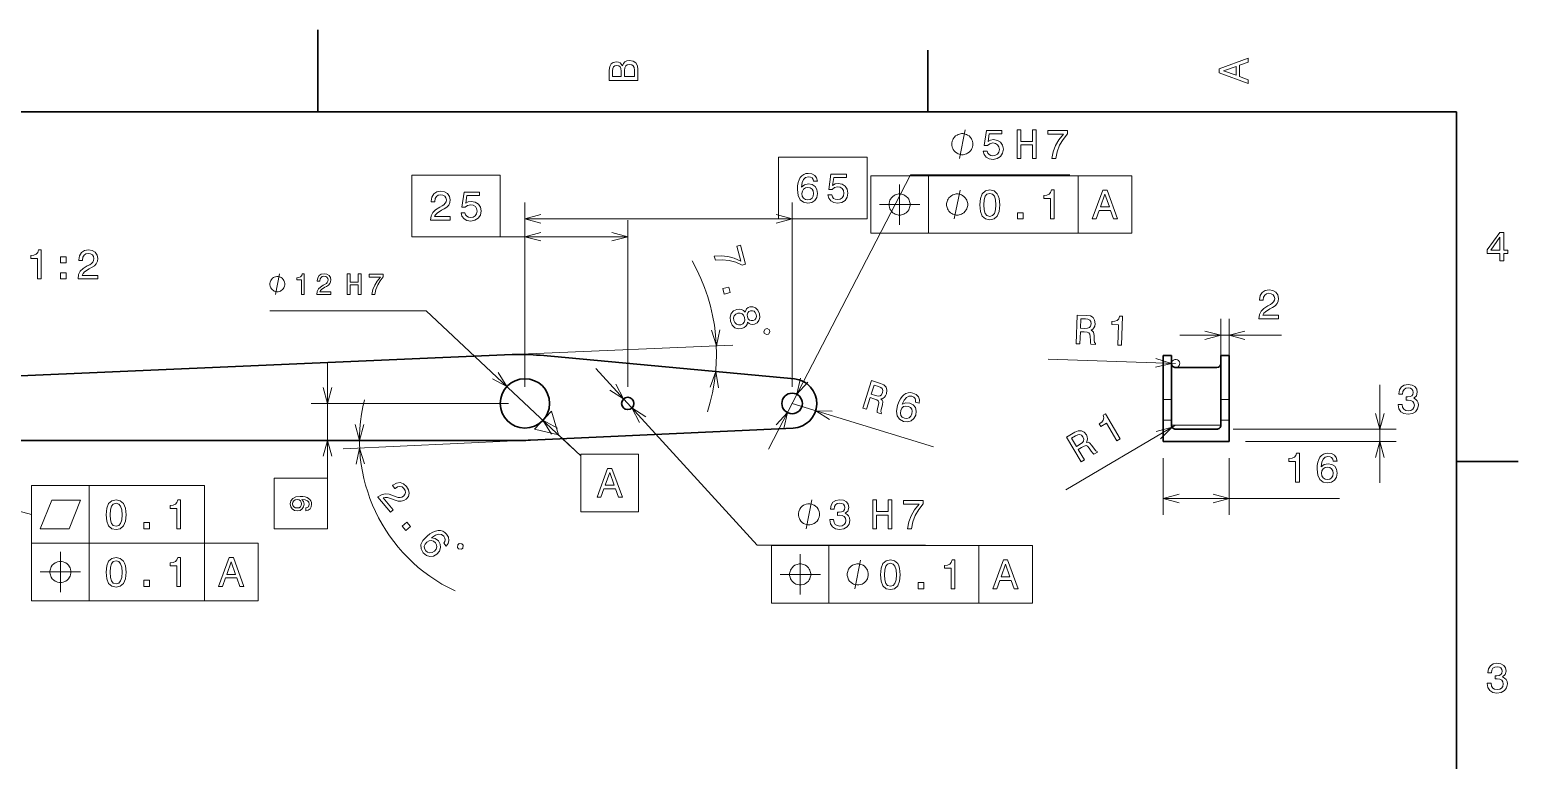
# Model space of a CAD drawing. Extents: x 0 to 297, y 0 to 210.
# Drawn here: x 113.5 to 294.5, y 121.2 to 210 of the extents above; entities that cross this region are included whole.
import ezdxf

# ---------------------------------------------------------------- set-up
doc = ezdxf.new("R2010")
doc.units = 0

msp = doc.modelspace()

# ---------------------------------------------------------------- linework, layer by layer
at = {"color": 7, "lineweight": 35, "ltscale": 0.25}
msp.add_line((148.5, 200), (148.5, 210), dxfattribs=at)
at = {"color": 7, "lineweight": 35, "ltscale": 0.1875}
for p, q in [((222.699997, 200), (222.699997, 207.5)), ((287, 157.5), (294.5, 157.5))]:
    msp.add_line(p, q, dxfattribs=at)
at = {"color": 7, "lineweight": 35}
for p, q in [((287, 200), (10, 200)), ((287, 10), (287, 200)), ((172.133728, 170.490555), (48.573639, 165.155106)), ((206.458405, 167.539001), (175.519943, 170.407104)), ((174.362, 160.078445), (206.319946, 161.555008)), ((46.181488, 160.051804), (173.20816, 160.051804))]:
    msp.add_line(p, q, dxfattribs=at)
at = {"color": 7, "lineweight": 13}
for p, q in [((203.303192, 159.004028), (220.599243, 192.341324)), ((215.751007, 192.243698), (247.495102, 192.243698)), ((173.681488, 166.551804), (173.681488, 189.009964)), ((206.181488, 166.551804), (206.181488, 189.009964)), ((204.526276, 187.009964), (173.681488, 187.009964)), ((173.681488, 166.551804), (173.681488, 186.835587)), ((186.181488, 166.551804), (186.181488, 186.835587)), ((215.751007, 185.243698), (247.495102, 185.243698)), ((179.519577, 159.082184), (161.664383, 175.810425)), ((174.131866, 170.576843), (198.964233, 171.649139)), ((201.943207, 147.317627), (182.300934, 168.794891)), ((171.681488, 164.551804), (147.662521, 164.551804)), ((172.364136, 159.98613), (151.581177, 159.025894)), ((113.681488, 154.551804), (134.68956, 154.551804)), ((272.768066, 152.991592), (251.329895, 152.991592)), ((113.681488, 147.551804), (141.225571, 147.551804)), ((201.943207, 147.317627), (222.417938, 147.317627)), ((203.663925, 147.256302), (235.40802, 147.256302)), ((113.681488, 140.551804), (141.225571, 140.551804)), ((203.663925, 140.256302), (235.40802, 140.256302))]:
    msp.add_line(p, q, dxfattribs=at)
at = {"color": 7, "lineweight": 13, "ltscale": 0.175}
for p, q in [((215.751007, 192.243698), (215.751007, 185.243698)), ((222.751007, 192.243698), (222.751007, 185.243698)), ((240.959076, 192.243698), (240.959076, 185.243698)), ((247.495102, 192.243698), (247.495102, 185.243698)), ((113.681488, 154.551804), (113.681488, 147.551804)), ((120.681488, 154.551804), (120.681488, 147.551804)), ((134.68956, 154.551804), (134.68956, 147.551804)), ((113.681488, 147.551804), (113.681488, 140.551804)), ((120.681488, 147.551804), (120.681488, 140.551804)), ((134.68956, 147.551804), (134.68956, 140.551804)), ((141.225571, 147.551804), (141.225571, 140.551804)), ((203.663925, 147.256302), (203.663925, 140.256302)), ((210.663925, 147.256302), (210.663925, 140.256302)), ((228.871994, 147.256302), (228.871994, 140.256302)), ((235.40802, 147.256302), (235.40802, 140.256302))]:
    msp.add_line(p, q, dxfattribs=at)
at = {"color": 7, "lineweight": 13, "ltscale": 0.484369}
msp.add_line((220.599243, 192.341324), (239.973984, 192.341324), dxfattribs=at)
at = {"color": 7, "lineweight": 13, "ltscale": 0.3875}
for p, q in [((186.181488, 184.835587), (170.681488, 184.835587)), ((252.82991, 169.411194), (237.33815, 169.917099)), ((252.829895, 161.911179), (239.477875, 154.038849))]:
    msp.add_line(p, q, dxfattribs=at)
at = {"color": 7, "lineweight": 13, "ltscale": 0.475192}
msp.add_line((161.664383, 175.810425), (142.656708, 175.810425), dxfattribs=at)
at = {"color": 7, "lineweight": 13, "ltscale": 0.195736}
for p, q in [((258.329895, 167.014481), (258.329895, 174.843933)), ((259.329895, 167.014481), (259.329895, 174.843933))]:
    msp.add_line(p, q, dxfattribs=at)
at = {"color": 7, "lineweight": 13, "ltscale": 0.309177}
msp.add_line((265.696991, 172.843933), (253.329895, 172.843933), dxfattribs=at)
at = {"color": 7, "lineweight": 35, "ltscale": 0.000582}
for p, q in [((251.329895, 170.373215), (251.329895, 170.34993)), ((252.329895, 170.34993), (252.329895, 170.373215)), ((258.329895, 170.373215), (258.329895, 170.34993)), ((259.329895, 170.373215), (259.329895, 170.34993))]:
    msp.add_line(p, q, dxfattribs=at)
at = {"color": 7, "lineweight": 35, "ltscale": 0.025}
for p, q in [((252.329895, 170.373215), (251.329895, 170.373215)), ((259.329895, 170.373215), (258.329895, 170.373215))]:
    msp.add_line(p, q, dxfattribs=at)
at = {"color": 7, "lineweight": 35, "ltscale": 0.133386}
for p, q in [((251.329895, 170.34993), (251.329895, 165.014481)), ((252.329895, 165.014481), (252.329895, 170.34993)), ((258.329895, 170.34993), (258.329895, 165.014481)), ((259.329895, 170.34993), (259.329895, 165.014481))]:
    msp.add_line(p, q, dxfattribs=at)
at = {"color": 7, "lineweight": 13, "ltscale": 0.025}
for p, q in [((252.329895, 170.34993), (251.329895, 170.34993)), ((259.329895, 170.34993), (258.329895, 170.34993)), ((252.329895, 165.014481), (251.329895, 165.014481)), ((259.329895, 165.014481), (258.329895, 165.014481)), ((252.329895, 162.5168), (251.329895, 162.5168)), ((259.329895, 162.5168), (258.329895, 162.5168))]:
    msp.add_line(p, q, dxfattribs=at)
at = {"color": 7, "lineweight": 13, "ltscale": 0.352375}
msp.add_line((149.662521, 155.456818), (149.662521, 169.551804), dxfattribs=at)
at = {"color": 7, "lineweight": 35, "ltscale": 0.125}
for p, q in [((257.829895, 168.911179), (252.829895, 168.911179)), ((257.829895, 161.411179), (252.829895, 161.411179))]:
    msp.add_line(p, q, dxfattribs=at)
at = {"color": 7, "lineweight": 13, "ltscale": 0.298009}
msp.add_line((277.664368, 154.911179), (277.664368, 166.831543), dxfattribs=at)
at = {"color": 7, "lineweight": 35, "ltscale": 0.062442}
for p, q in [((251.329895, 165.014481), (251.329895, 162.5168)), ((252.329895, 162.5168), (252.329895, 165.014481)), ((258.329895, 165.014481), (258.329895, 162.5168)), ((259.329895, 165.014481), (259.329895, 162.5168))]:
    msp.add_line(p, q, dxfattribs=at)
at = {"color": 7, "lineweight": 13, "ltscale": 0.45}
msp.add_line((206.181488, 164.551804), (223.385437, 159.258026), dxfattribs=at)
at = {"color": 7, "lineweight": 35, "ltscale": 0.065141}
for p, q in [((251.329895, 162.5168), (251.329895, 159.911179)), ((259.329895, 162.5168), (259.329895, 159.911179))]:
    msp.add_line(p, q, dxfattribs=at)
at = {"color": 7, "lineweight": 35, "ltscale": 0.015141}
for p, q in [((252.329895, 162.5168), (252.329895, 161.911179)), ((258.329895, 162.5168), (258.329895, 161.911179))]:
    msp.add_line(p, q, dxfattribs=at)
at = {"color": 7, "lineweight": 13, "ltscale": 0.15}
msp.add_line((258.329895, 161.911179), (252.329895, 161.911179), dxfattribs=at)
at = {"color": 7, "lineweight": 13, "ltscale": 0.495862}
msp.add_line((259.829895, 161.411179), (279.664368, 161.411179), dxfattribs=at)
at = {"color": 7, "lineweight": 13, "ltscale": 0.093512}
msp.add_line((177.766754, 160.724396), (180.496399, 158.167023), dxfattribs=at)
at = {"color": 7, "lineweight": 35, "ltscale": 0.2}
msp.add_line((259.329895, 159.911179), (251.329895, 159.911179), dxfattribs=at)
at = {"color": 7, "lineweight": 13, "ltscale": 0.458362}
msp.add_line((261.329895, 159.911179), (279.664368, 159.911179), dxfattribs=at)
at = {"color": 7, "lineweight": 13, "ltscale": 0.17299}
for p, q in [((251.329895, 157.911179), (251.329895, 150.991592)), ((259.329895, 157.911179), (259.329895, 150.991592))]:
    msp.add_line(p, q, dxfattribs=at)
at = {"color": 7, "lineweight": 13}
for points in [[(261.633209, 203.466858), (261.633209, 203.930847), (260.604401, 204.298996), (260.604401, 205.695969), (261.633209, 206.064133), (261.633209, 206.538193), (258.128174, 205.257217), (258.128174, 204.742798)], [(185.542007, 205.630417), (185.249496, 205.983429), (185.052811, 206.074219), (184.81073, 206.104477), (184.432495, 206.03891), (184.160156, 205.842224), (183.993729, 205.524506), (183.933212, 205.080704), (183.933212, 203.835022), (187.433212, 203.835022), (187.433212, 205.151306), (187.36261, 205.620331), (187.155838, 205.968307), (186.828018, 206.185165), (186.384216, 206.260818), (186.08667, 206.215424), (185.839554, 206.094391), (185.65799, 205.897705)], [(185.385666, 204.984879), (185.385666, 204.298996), (184.351807, 204.298996), (184.351807, 205.025223), (184.382065, 205.297562), (184.472839, 205.489197), (184.629181, 205.605194), (184.86116, 205.645538), (185.093155, 205.600143), (185.254532, 205.479111), (185.355408, 205.272339)], [(187.014618, 205.095825), (187.014618, 204.298996), (185.809296, 204.298996), (185.809296, 205.050446), (185.844589, 205.368164), (185.9505, 205.595108), (186.132065, 205.731277), (186.394302, 205.776657), (186.671692, 205.731277), (186.863327, 205.605194), (186.979324, 205.393372)], [(260.17572, 204.460388), (258.632477, 205), (260.17572, 205.539627)], [(228.165909, 196.091324), (228.165909, 196.207993), (228.107574, 196.44133), (228.049255, 196.616333), (227.990921, 196.733002), (227.874252, 196.90799), (227.699249, 197.082993), (227.524246, 197.199661), (227.407578, 197.257996), (227.232574, 197.31633), (226.999252, 197.374664), (226.882584, 197.374664), (226.765915, 197.374664), (226.532578, 197.31633), (226.357574, 197.257996), (226.240921, 197.199661), (226.065918, 197.082993), (225.890915, 196.90799), (225.774246, 196.733002), (225.715912, 196.616333), (225.657578, 196.44133), (225.599243, 196.207993), (225.599243, 196.091324), (225.599243, 195.974655), (225.657578, 195.741333), (225.715912, 195.56633), (225.774246, 195.449661), (225.890915, 195.274658), (226.065918, 195.099655), (226.240921, 194.983002), (226.357574, 194.924667), (226.532578, 194.866333), (226.765915, 194.807999), (226.882584, 194.807999), (226.999252, 194.807999), (227.232574, 194.866333), (227.407578, 194.924667), (227.524246, 194.983002), (227.699249, 195.099655), (227.874252, 195.274658), (227.990921, 195.449661), (228.049255, 195.56633), (228.107574, 195.741333), (228.165909, 195.974655)], [(229.433212, 195.25415), (229.544159, 194.840607), (229.791275, 194.517838), (230.154388, 194.316116), (230.618362, 194.240463), (231.127731, 194.331238), (231.526138, 194.578354), (231.778305, 194.971725), (231.87413, 195.476059), (231.788391, 195.945068), (231.54631, 196.313232), (231.168076, 196.550262), (230.678879, 196.636002), (230.300644, 196.575485), (230.008133, 196.409058), (230.149338, 197.352142), (231.68248, 197.352142), (231.68248, 197.765686), (229.811447, 197.765686), (229.534073, 195.909775), (229.937531, 195.909775), (230.230042, 196.146805), (230.603241, 196.232544), (230.925995, 196.177063), (231.173126, 196.015686), (231.329453, 195.768555), (231.384933, 195.450836), (231.329453, 195.133118), (231.168076, 194.886002), (230.920959, 194.72966), (230.603241, 194.674179), (230.335938, 194.709488), (230.129166, 194.825485), (229.977875, 195.007034), (229.902222, 195.25415)], [(233.549927, 194.341324), (234.018936, 194.341324), (234.018936, 195.985413), (235.420959, 195.985413), (235.420959, 194.341324), (235.884933, 194.341324), (235.884933, 197.841324), (235.420959, 197.841324), (235.420959, 196.414093), (234.018936, 196.414093), (234.018936, 197.841324), (233.549927, 197.841324)], [(237.754959, 194.341324), (238.264328, 194.341324), (238.430756, 195.173462), (238.723267, 195.950119), (239.13681, 196.671295), (239.676437, 197.347092), (239.676437, 197.765686), (237.275848, 197.765686), (237.275848, 197.306747), (239.192276, 197.306747), (238.637527, 196.625916), (238.218933, 195.91481), (237.926437, 195.158325)], [(204.526276, 194.509964), (204.526276, 187.009964), (215.298325, 187.009964), (215.298325, 194.509964)], [(159.909439, 192.335587), (159.909439, 184.835587), (170.681488, 184.835587), (170.681488, 192.335587)], [(209.254654, 191.566879), (209.158844, 191.975388), (208.936935, 192.277985), (208.593994, 192.46962), (208.150192, 192.535187), (207.852646, 192.499878), (207.595444, 192.404068), (207.3685, 192.247726), (207.176849, 192.025818), (207.025558, 191.748444), (206.914597, 191.410538), (206.843994, 191.012131), (206.823822, 190.563278), (206.90451, 189.847137), (207.151627, 189.327698), (207.550049, 189.015015), (208.094711, 188.909103), (208.583908, 188.999878), (208.957108, 189.236908), (209.199188, 189.610107), (209.284912, 190.084183), (209.199188, 190.563278), (208.967194, 190.931442), (208.609131, 191.163422), (208.165329, 191.244125), (207.686218, 191.14325), (207.32814, 190.855789), (207.403793, 191.410538), (207.565186, 191.80896), (207.812302, 192.04599), (208.155243, 192.126678), (208.407394, 192.086334), (208.599045, 191.980423), (208.725128, 191.803909), (208.79068, 191.566879)], [(210.529587, 189.922791), (210.640533, 189.509247), (210.88765, 189.186478), (211.250763, 188.984756), (211.714752, 188.909103), (212.224106, 188.999878), (212.622528, 189.246994), (212.874695, 189.640366), (212.970505, 190.144699), (212.884781, 190.613708), (212.6427, 190.981873), (212.264465, 191.218903), (211.775269, 191.304642), (211.397018, 191.244125), (211.104523, 191.077698), (211.245728, 192.020782), (212.77887, 192.020782), (212.77887, 192.434326), (210.907837, 192.434326), (210.630447, 190.578415), (211.033905, 190.578415), (211.326416, 190.815445), (211.699615, 190.901184), (212.022385, 190.845703), (212.269501, 190.684326), (212.425842, 190.437195), (212.481323, 190.119476), (212.425842, 189.801758), (212.264465, 189.554642), (212.017334, 189.3983), (211.699615, 189.342819), (211.432327, 189.378128), (211.225555, 189.494125), (211.074249, 189.675674), (210.998611, 189.922791)], [(162.196899, 186.835587), (164.602524, 186.835587), (164.602524, 187.269302), (162.701233, 187.269302), (162.807144, 187.506332), (162.988693, 187.703018), (163.548492, 188.061096), (163.846039, 188.212387), (164.178894, 188.429245), (164.415924, 188.681412), (164.552094, 188.978958), (164.602524, 189.316864), (164.516785, 189.740494), (164.279755, 190.073349), (163.916641, 190.285156), (163.447632, 190.360809), (162.96347, 190.27507), (162.595322, 190.03804), (162.358292, 189.65979), (162.277603, 189.160522), (162.277603, 189.089905), (162.736526, 189.089905), (162.736526, 189.130264), (162.781921, 189.47319), (162.918091, 189.725357), (163.134949, 189.886749), (163.422409, 189.942215), (163.71492, 189.891785), (163.931778, 189.765701), (164.072983, 189.569016), (164.123413, 189.321899), (164.08812, 189.089905), (163.992294, 188.893219), (163.830917, 188.721756), (163.609009, 188.570465), (163.311462, 188.409073), (162.81723, 188.09639), (162.469238, 187.76355), (162.262466, 187.360092), (162.196899, 186.850723)], [(165.91275, 187.748413), (166.023712, 187.334869), (166.270828, 187.0121), (166.633942, 186.810379), (167.097916, 186.734726), (167.607285, 186.8255), (168.005692, 187.072617), (168.257858, 187.465988), (168.353683, 187.970322), (168.267944, 188.439331), (168.025864, 188.807495), (167.647629, 189.044525), (167.158432, 189.130264), (166.780197, 189.069733), (166.487686, 188.90332), (166.628891, 189.84639), (168.162033, 189.84639), (168.162033, 190.259933), (166.291, 190.259933), (166.013626, 188.404037), (166.417084, 188.404037), (166.709579, 188.641068), (167.082779, 188.726807), (167.405548, 188.671326), (167.652664, 188.509933), (167.809006, 188.262817), (167.864487, 187.945099), (167.809006, 187.62738), (167.647629, 187.380264), (167.400513, 187.223923), (167.082779, 187.168442), (166.815491, 187.203751), (166.608719, 187.319733), (166.457428, 187.501297), (166.381775, 187.748413)], [(208.795731, 190.079132), (208.74025, 189.761414), (208.599045, 189.519333), (208.372101, 189.357956), (208.089676, 189.307526), (207.79213, 189.357956), (207.565186, 189.514297), (207.41893, 189.756363), (207.373535, 190.074097), (207.423965, 190.386765), (207.565186, 190.623795), (207.797165, 190.775101), (208.109848, 190.830566), (208.382187, 190.775101), (208.599045, 190.628845), (208.74025, 190.391815)], [(229.003601, 188.703354), (229.079254, 187.91156), (229.316284, 187.346725), (229.694519, 187.003784), (230.219025, 186.892838), (230.738464, 187.003784), (231.116714, 187.346725), (231.348709, 187.91156), (231.429398, 188.703354), (231.348709, 189.490097), (231.252884, 189.80278), (231.116714, 190.059982), (230.738464, 190.402924), (230.219025, 190.518921), (229.694519, 190.402924), (229.316284, 190.054932), (229.079254, 189.490097)], [(229.487747, 188.703354), (229.528091, 189.313583), (229.654175, 189.75235), (229.881119, 190.009552), (230.219025, 190.100327), (230.551865, 190.009552), (230.778824, 189.75235), (230.904892, 189.313583), (230.945236, 188.703354), (230.904892, 188.088074), (230.778824, 187.649323), (230.551865, 187.39212), (230.219025, 187.306381), (229.881119, 187.39212), (229.654175, 187.649323), (229.528091, 188.088074)], [(237.600281, 186.993698), (238.059219, 186.993698), (238.059219, 190.518921), (237.716278, 190.518921), (237.625504, 190.211273), (237.443939, 190.004501), (237.166565, 189.883469), (236.783279, 189.843124), (236.783279, 189.485046), (237.600281, 189.485046)], [(220.534348, 188.743698), (220.534348, 188.860367), (220.476013, 189.093704), (220.417679, 189.268692), (220.359344, 189.385361), (220.242676, 189.560364), (220.067673, 189.735367), (219.89267, 189.852036), (219.776001, 189.91037), (219.601013, 189.968704), (219.367676, 190.027039), (219.251007, 190.027039), (219.134338, 190.027039), (218.901001, 189.968704), (218.726013, 189.91037), (218.609344, 189.852036), (218.434341, 189.735367), (218.259338, 189.560364), (218.14267, 189.385361), (218.084335, 189.268692), (218.026001, 189.093704), (217.967667, 188.860367), (217.967667, 188.743698), (217.967667, 188.627029), (218.026001, 188.393692), (218.084335, 188.218704), (218.14267, 188.102036), (218.259338, 187.927032), (218.434341, 187.752029), (218.609344, 187.635361), (218.726013, 187.577026), (218.901001, 187.518692), (219.134338, 187.460358), (219.251007, 187.460358), (219.367676, 187.460358), (219.601013, 187.518692), (219.776001, 187.577026), (219.89267, 187.635361), (220.067673, 187.752029), (220.242676, 187.927032), (220.359344, 188.102036), (220.417679, 188.218704), (220.476013, 188.393692), (220.534348, 188.627029)], [(227.534348, 188.743698), (227.534348, 188.860367), (227.476013, 189.093704), (227.417679, 189.268692), (227.359344, 189.385361), (227.242676, 189.560364), (227.067673, 189.735367), (226.89267, 189.852036), (226.776001, 189.91037), (226.601013, 189.968704), (226.367676, 190.027039), (226.251007, 190.027039), (226.134338, 190.027039), (225.901001, 189.968704), (225.726013, 189.91037), (225.609344, 189.852036), (225.434341, 189.735367), (225.259338, 189.560364), (225.14267, 189.385361), (225.084335, 189.268692), (225.026001, 189.093704), (224.967667, 188.860367), (224.967667, 188.743698), (224.967667, 188.627029), (225.026001, 188.393692), (225.084335, 188.218704), (225.14267, 188.102036), (225.259338, 187.927032), (225.434341, 187.752029), (225.609344, 187.635361), (225.726013, 187.577026), (225.901001, 187.518692), (226.134338, 187.460358), (226.251007, 187.460358), (226.367676, 187.460358), (226.601013, 187.518692), (226.776001, 187.577026), (226.89267, 187.635361), (227.067673, 187.752029), (227.242676, 187.927032), (227.359344, 188.102036), (227.417679, 188.218704), (227.476013, 188.393692), (227.534348, 188.627029)], [(233.607056, 186.993698), (234.303024, 186.993698), (234.303024, 187.745132), (233.607056, 187.745132)], [(292.277374, 181.916794), (292.731262, 181.916794), (292.731262, 182.784225), (293.23056, 182.784225), (293.23056, 183.187683), (292.731262, 183.187683), (292.731262, 185.341141), (292.272339, 185.341141), (290.739197, 183.228027), (290.739197, 182.784225), (292.277374, 182.784225)], [(291.162842, 183.187683), (292.277374, 184.756134), (292.277374, 183.187683)], [(114.396904, 179.695175), (114.855843, 179.695175), (114.855843, 183.220383), (114.512901, 183.220383), (114.422127, 182.91275), (114.24057, 182.705978), (113.963188, 182.584946), (113.579903, 182.544601), (113.579903, 182.186523), (114.396904, 182.186523)], [(119.329178, 179.695175), (121.734802, 179.695175), (121.734802, 180.128891), (119.833504, 180.128891), (119.939415, 180.365921), (120.120972, 180.562607), (120.680771, 180.920685), (120.978317, 181.071976), (121.311172, 181.288834), (121.548203, 181.541), (121.684372, 181.838547), (121.734802, 182.176437), (121.649071, 182.600067), (121.412033, 182.932922), (121.048927, 183.144745), (120.579903, 183.220383), (120.095757, 183.134659), (119.7276, 182.897629), (119.490562, 182.519379), (119.409874, 182.020096), (119.409874, 181.949493), (119.868805, 181.949493), (119.868805, 181.989838), (119.9142, 182.332779), (120.050362, 182.584946), (120.26722, 182.746323), (120.554688, 182.801804), (120.847198, 182.751373), (121.064056, 182.62529), (121.205261, 182.428604), (121.255699, 182.181488), (121.22039, 181.949493), (121.124573, 181.752808), (120.963188, 181.581345), (120.741287, 181.430038), (120.443733, 181.268661), (119.949501, 180.955978), (119.601517, 180.623123), (119.394745, 180.219666), (119.329185, 179.710297)], [(196.714798, 182.476715), (196.843964, 181.983994), (197.691101, 182.034027), (198.516556, 181.948013), (199.319031, 181.730865), (200.109573, 181.380249), (200.514481, 181.486389), (199.905746, 183.808502), (199.461807, 183.692123), (199.947769, 181.838333), (199.148514, 182.202316), (198.354523, 182.42691), (197.548584, 182.518021)], [(117.175728, 181.651947), (117.871689, 181.651947), (117.871689, 182.403381), (117.175728, 182.403381)], [(117.17572, 179.695175), (117.871689, 179.695175), (117.871689, 180.446609), (117.175728, 180.446609)], [(144.490036, 179.060425), (144.490036, 179.143768), (144.448364, 179.310425), (144.406708, 179.435425), (144.365036, 179.518768), (144.281708, 179.643768), (144.156708, 179.768768), (144.031708, 179.852097), (143.948364, 179.893768), (143.823364, 179.935425), (143.656708, 179.977097), (143.573364, 179.977097), (143.490036, 179.977097), (143.323364, 179.935425), (143.198364, 179.893768), (143.115036, 179.852097), (142.990036, 179.768768), (142.865036, 179.643768), (142.781708, 179.518768), (142.740036, 179.435425), (142.698364, 179.310425), (142.656708, 179.143768), (142.656708, 179.060425), (142.656708, 178.977097), (142.698364, 178.810425), (142.740036, 178.685425), (142.781708, 178.602097), (142.865036, 178.477097), (142.990036, 178.352097), (143.115036, 178.268768), (143.198364, 178.227097), (143.323364, 178.185425), (143.490036, 178.143768), (143.573364, 178.143768), (143.656708, 178.143768), (143.823364, 178.185425), (143.948364, 178.227097), (144.031708, 178.268768), (144.156708, 178.352097), (144.281708, 178.477097), (144.365036, 178.602097), (144.406708, 178.685425), (144.448364, 178.810425), (144.490036, 178.977097)], [(146.509491, 177.810425), (146.837296, 177.810425), (146.837296, 180.328445), (146.592346, 180.328445), (146.527496, 180.108704), (146.397812, 179.960999), (146.199692, 179.874557), (145.925919, 179.845734), (145.925919, 179.589966), (146.509491, 179.589966)], [(148.363953, 177.810425), (150.08226, 177.810425), (150.08226, 178.120224), (148.724182, 178.120224), (148.799835, 178.289536), (148.92952, 178.430023), (149.329376, 178.685791), (149.541916, 178.793854), (149.779663, 178.948761), (149.948975, 179.128876), (150.046234, 179.341415), (150.08226, 179.582764), (150.021011, 179.885361), (149.851715, 180.123108), (149.592346, 180.274399), (149.257324, 180.328445), (148.911514, 180.267197), (148.648544, 180.0979), (148.479233, 179.827713), (148.4216, 179.471085), (148.4216, 179.420654), (148.749405, 179.420654), (148.749405, 179.449478), (148.78183, 179.694427), (148.879089, 179.874557), (149.033981, 179.989822), (149.239319, 180.029449), (149.448257, 179.993423), (149.603149, 179.903366), (149.70401, 179.762878), (149.740036, 179.586365), (149.714828, 179.420654), (149.646378, 179.280167), (149.531097, 179.157684), (149.372604, 179.049622), (149.160065, 178.934341), (148.807037, 178.710999), (148.558487, 178.473251), (148.410782, 178.185074), (148.363953, 177.821243)], [(152.075775, 177.810425), (152.410782, 177.810425), (152.410782, 178.984787), (153.412231, 178.984787), (153.412231, 177.810425), (153.743637, 177.810425), (153.743637, 180.310425), (153.412231, 180.310425), (153.412231, 179.29097), (152.410782, 179.29097), (152.410782, 180.310425), (152.075775, 180.310425)], [(155.079376, 177.810425), (155.443207, 177.810425), (155.562088, 178.404816), (155.771011, 178.959564), (156.066406, 179.474686), (156.451859, 179.957397), (156.451859, 180.256393), (154.737152, 180.256393), (154.737152, 179.928589), (156.106033, 179.928589), (155.709778, 179.442276), (155.410782, 178.934341), (155.201859, 178.393997)], [(197.751694, 178.521317), (197.928177, 177.848099), (198.65506, 178.038651), (198.478577, 178.711868)], [(262.948425, 174.843933), (265.354034, 174.843933), (265.354034, 175.277649), (263.452728, 175.277649), (263.558655, 175.514679), (263.740204, 175.711365), (264.300018, 176.069443), (264.597565, 176.220734), (264.93042, 176.437592), (265.16745, 176.689758), (265.303619, 176.987305), (265.354034, 177.325195), (265.268311, 177.748825), (265.031281, 178.08168), (264.668152, 178.293503), (264.199127, 178.369156), (263.714996, 178.283417), (263.346832, 178.046387), (263.109802, 177.668137), (263.029114, 177.168854), (263.029114, 177.098251), (263.488037, 177.098251), (263.488037, 177.138596), (263.533447, 177.481537), (263.669617, 177.733704), (263.886475, 177.895081), (264.17392, 177.950562), (264.466431, 177.900131), (264.683289, 177.774048), (264.824493, 177.577362), (264.874939, 177.330246), (264.83963, 177.098251), (264.743805, 176.901566), (264.582428, 176.730103), (264.360535, 176.578796), (264.062988, 176.417419), (263.568726, 176.104736), (263.220764, 175.771881), (263.013977, 175.368423), (262.948425, 174.85907)], [(200.453262, 175.654007), (200.251434, 175.867004), (200.016418, 175.987869), (199.749252, 176.032532), (199.452469, 175.991226), (199.038757, 175.799347), (198.760971, 175.48671), (198.642242, 175.06456), (198.689743, 174.545212), (198.90184, 174.074249), (199.212418, 173.764633), (199.607849, 173.628464), (200.063766, 173.659348), (200.341354, 173.773834), (200.553543, 173.93895), (200.697754, 174.164444), (200.770416, 174.444168), (200.938644, 174.279724), (201.135437, 174.185333), (201.352325, 174.153549), (201.59903, 174.186951), (201.924942, 174.355804), (202.149292, 174.633591), (202.242828, 175.012634), (202.197311, 175.464722), (202.013916, 175.885864), (201.74646, 176.170273), (201.413391, 176.307159), (201.047852, 176.289536), (200.815201, 176.202469), (200.6418, 176.06839)], [(201.13031, 175.815857), (201.355194, 175.833099), (201.551743, 175.759491), (201.702789, 175.600967), (201.807037, 175.362411), (201.831955, 175.108261), (201.778107, 174.896027), (201.642929, 174.735458), (201.439789, 174.635284), (201.208755, 174.621643), (201.007324, 174.69397), (200.846527, 174.84993), (200.748428, 175.0849), (200.722229, 175.343918), (200.78096, 175.557434), (200.921021, 175.719284)], [(199.584991, 175.525452), (199.855057, 175.549332), (200.08728, 175.459015), (200.271667, 175.272736), (200.392303, 174.991531), (200.423859, 174.6922), (200.354568, 174.439423), (200.196518, 174.246796), (199.950745, 174.130234), (199.659897, 174.106125), (199.41304, 174.192612), (199.218887, 174.376328), (199.099533, 174.652649), (199.066711, 174.956848), (199.145752, 175.212189), (199.318436, 175.408661)], [(240.722992, 171.807632), (241.191757, 171.792328), (241.23999, 173.269196), (241.718842, 173.253571), (242.071182, 173.226913), (242.290665, 173.149109), (242.406204, 172.978821), (242.446899, 172.679779), (242.457291, 172.225311), (242.477814, 171.926926), (242.532547, 171.748535), (243.061798, 171.731247), (243.064926, 171.827026), (242.953598, 171.971939), (242.921844, 172.235367), (242.904984, 172.801056), (242.832962, 173.222229), (242.721313, 173.357071), (242.542984, 173.458755), (242.748718, 173.578186), (242.895615, 173.75), (242.993591, 173.968826), (243.032547, 174.234985), (242.975815, 174.66069), (242.784561, 174.984833), (242.458145, 175.187241), (242.006638, 175.267578), (240.837219, 175.305771)], [(241.861588, 174.843414), (242.168076, 174.803131), (242.381683, 174.700272), (242.512024, 174.519409), (242.548325, 174.240707), (242.488373, 173.949997), (242.346527, 173.77803), (242.111694, 173.69487), (241.79332, 173.680038), (241.253983, 173.697647), (241.292007, 174.862015)], [(245.790176, 171.642151), (246.248856, 171.627182), (246.363922, 175.150513), (246.021164, 175.161713), (245.920395, 174.857193), (245.732178, 174.656464), (245.451004, 174.54454), (245.066605, 174.516724), (245.054916, 174.158844), (245.87149, 174.132187)], [(202.735352, 173.312805), (202.794525, 173.087097), (203.079407, 172.920563), (203.305115, 172.979721), (203.471649, 173.264603), (203.412476, 173.490311), (203.127609, 173.656845), (202.901901, 173.597687)], [(214.79187, 163.994873), (215.240143, 163.856934), (215.674713, 165.269257), (216.132629, 165.128342), (216.465591, 165.010056), (216.656921, 164.877319), (216.723663, 164.682648), (216.684357, 164.383423), (216.574966, 163.9422), (216.516388, 163.648911), (216.522308, 163.462402), (217.028427, 163.306671), (217.05661, 163.398254), (216.987274, 163.567322), (217.025848, 163.829849), (217.158218, 164.380081), (217.199387, 164.805374), (217.127075, 164.964813), (216.981735, 165.109802), (217.211624, 165.170975), (217.398499, 165.298141), (217.550522, 165.483536), (217.658051, 165.730103), (217.715164, 166.155777), (217.615799, 166.518768), (217.354019, 166.799835), (216.939484, 166.995987), (215.821198, 167.340088)], [(216.688095, 166.624832), (216.973221, 166.505432), (217.152313, 166.350067), (217.230545, 166.141312), (217.192352, 165.862854), (217.058121, 165.598114), (216.876068, 165.469452), (216.62764, 165.450928), (216.316544, 165.520264), (215.800797, 165.67897), (216.143402, 166.792435)], [(279.911469, 164.430969), (279.911499, 164.39566), (279.992188, 163.911514), (280.229218, 163.548401), (280.602417, 163.316406), (281.096649, 163.230682), (281.621124, 163.316406), (282.014496, 163.538315), (282.266663, 163.891342), (282.357452, 164.34523), (282.317108, 164.642776), (282.206146, 164.884857), (282.024597, 165.071457), (281.782532, 165.207626), (282.110321, 165.47995), (282.226318, 165.913681), (282.150665, 166.307053), (281.933807, 166.604599), (281.58078, 166.791199), (281.096649, 166.85675), (280.642761, 166.776062), (280.294769, 166.554169), (280.06781, 166.201141), (279.992188, 165.732117), (279.992188, 165.696808), (280.44101, 165.696808), (280.481354, 166.019577), (280.612488, 166.251572), (280.82431, 166.392776), (281.121857, 166.443207), (281.384094, 166.402863), (281.575745, 166.296967), (281.691742, 166.125488), (281.737122, 165.893494), (281.691742, 165.646378), (281.570709, 165.47995), (281.358887, 165.379089), (281.071411, 165.348831), (280.874725, 165.353882), (280.874725, 164.95546), (281.121857, 164.965546), (281.439575, 164.920151), (281.676605, 164.799118), (281.81781, 164.602432), (281.868256, 164.34523), (281.812775, 164.052719), (281.666534, 163.835861), (281.43454, 163.699692), (281.126892, 163.654312), (280.809174, 163.704742), (280.577179, 163.856033), (280.430939, 164.098114), (280.375458, 164.430969)], [(221.633133, 164.564987), (221.661682, 164.983612), (221.538589, 165.338089), (221.267181, 165.622116), (220.862274, 165.815292), (220.567505, 165.869064), (220.293503, 165.853119), (220.030609, 165.770447), (219.782181, 165.614716), (219.556, 165.394104), (219.350571, 165.103775), (219.165924, 164.743744), (219.014633, 164.320679), (218.881149, 163.612488), (218.964569, 163.04332), (219.253403, 162.627304), (219.742828, 162.365891), (220.237091, 162.308777), (220.663498, 162.425583), (221.004623, 162.711075), (221.225983, 163.138962), (221.284943, 163.622086), (221.171494, 164.042191), (220.897491, 164.369232), (220.49704, 164.576874), (220.00946, 164.621368), (219.582687, 164.451935), (219.81813, 164.9599), (220.089554, 165.293243), (220.395462, 165.447113), (220.746964, 165.42337), (220.976105, 165.310654), (221.128128, 165.153061), (221.196716, 164.947281), (221.189667, 164.701447)], [(174.845215, 161.406052), (177.766754, 160.724396), (176.896332, 163.595337)], [(220.756943, 163.278015), (220.610489, 162.990646), (220.404327, 162.800812), (220.139954, 162.713318), (219.855194, 162.748169), (219.585632, 162.883881), (219.414703, 163.100052), (219.346115, 163.374435), (219.396164, 163.691452), (219.536331, 163.975479), (219.741013, 164.160492), (220.007233, 164.236877), (220.322403, 164.197937), (220.566376, 164.064819), (220.730621, 163.861252), (220.795883, 163.59317)], [(245.690445, 160.023514), (246.085785, 160.256607), (244.295364, 163.293304), (243.999939, 163.119125), (244.077988, 162.808014), (244.026611, 162.537689), (243.849152, 162.292542), (243.539474, 162.063126), (243.721329, 161.754669), (244.42511, 162.169617)], [(241.323151, 157.448563), (241.727173, 157.686783), (240.976685, 158.959671), (241.389389, 159.203003), (241.701172, 159.369263), (241.928192, 159.421143), (242.116974, 159.339264), (242.311554, 159.108551), (242.563797, 158.730377), (242.740982, 158.489426), (242.882767, 158.368118), (243.338928, 158.637054), (243.290253, 158.719604), (243.118622, 158.782333), (242.950668, 158.987747), (242.633377, 159.45639), (242.346924, 159.773422), (242.180405, 159.827454), (241.975342, 159.817795), (242.085083, 160.028854), (242.117081, 160.252625), (242.082581, 160.489883), (241.972885, 160.735504), (241.696899, 161.064575), (241.361755, 161.235809), (240.977707, 161.231842), (240.553421, 161.057785), (239.545532, 160.463531)], [(240.658188, 160.621918), (240.938553, 160.752106), (241.174026, 160.779694), (241.380981, 160.696808), (241.560959, 160.480911), (241.666077, 160.203339), (241.638428, 159.982117), (241.484695, 159.786102), (241.223801, 159.603012), (240.758957, 159.328934), (240.167267, 160.332474)], [(180.496399, 158.387924), (180.496399, 151.387924), (187.496399, 151.387924), (187.496399, 158.387924)], [(267.423248, 154.991592), (267.882202, 154.991592), (267.882202, 158.516815), (267.539246, 158.516815), (267.448486, 158.209167), (267.266907, 158.002396), (266.989532, 157.881363), (266.606262, 157.841019), (266.606262, 157.482941), (267.423248, 157.482941)], [(272.460449, 157.548508), (272.364624, 157.957016), (272.1427, 158.259598), (271.799774, 158.451248), (271.355957, 158.516815), (271.058411, 158.481506), (270.801208, 158.385681), (270.57428, 158.22934), (270.382629, 158.007446), (270.231323, 157.730057), (270.120392, 157.392166), (270.049774, 156.993759), (270.029602, 156.544907), (270.110291, 155.828766), (270.357422, 155.309311), (270.755829, 154.996628), (271.300507, 154.890732), (271.789673, 154.981506), (272.162872, 155.218536), (272.404968, 155.591736), (272.490692, 156.065796), (272.404968, 156.544907), (272.172974, 156.913055), (271.814911, 157.14505), (271.371094, 157.225739), (270.891998, 157.124878), (270.533936, 156.837418), (270.609558, 157.392166), (270.770966, 157.790588), (271.018066, 158.027618), (271.361023, 158.108307), (271.613159, 158.067963), (271.80481, 157.962051), (271.930908, 157.785538), (271.99646, 157.548508)], [(182.463257, 153.137924), (182.927231, 153.137924), (183.295395, 154.166748), (184.692368, 154.166748), (185.060516, 153.137924), (185.534592, 153.137924), (184.253601, 156.642975), (183.739197, 156.642975)], [(183.456772, 154.595428), (183.996399, 156.138657), (184.536026, 154.595428)], [(272.001495, 156.06076), (271.946014, 155.743027), (271.80481, 155.500961), (271.577881, 155.339569), (271.295441, 155.289139), (270.997894, 155.339569), (270.770966, 155.495911), (270.624695, 155.737991), (270.579315, 156.05571), (270.62973, 156.368393), (270.770966, 156.605423), (271.00293, 156.756714), (271.315613, 156.812195), (271.587952, 156.756714), (271.80481, 156.610474), (271.946014, 156.373444)], [(143.162521, 149.288223), (149.662521, 149.288223), (149.662521, 155.456818), (143.162521, 155.456818)], [(155.786621, 153.169785), (157.32811, 151.322952), (157.661087, 151.600861), (156.442764, 153.060532), (156.692596, 153.131104), (156.95993, 153.117752), (157.593552, 152.917435), (157.90036, 152.78595), (158.280136, 152.669373), (158.62561, 152.648987), (158.941299, 152.735107), (159.233032, 152.912903), (159.503326, 153.250183), (159.606979, 153.645447), (159.536911, 154.059952), (159.294449, 154.468491), (158.918396, 154.785248), (158.500504, 154.916), (158.058243, 154.855606), (157.62323, 154.597626), (157.569016, 154.552383), (157.863098, 154.200043), (157.894073, 154.225906), (158.186432, 154.410797), (158.467285, 154.46785), (158.730133, 154.40477), (158.956924, 154.219635), (159.105652, 153.962753), (159.147812, 153.715469), (159.087296, 153.481033), (158.929901, 153.283966), (158.729172, 153.162415), (158.516769, 153.10994), (158.281723, 153.123962), (158.023376, 153.197372), (157.708817, 153.322388), (157.152054, 153.501465), (156.673538, 153.555328), (156.231308, 153.455551), (155.798233, 153.179489)], [(114.731491, 149.301804), (118.231491, 149.301804), (119.631485, 152.801804), (116.131485, 152.801804)], [(147.042923, 151.507965), (147.327499, 151.561996), (147.547241, 151.716904), (147.684128, 151.961853), (147.734558, 152.286057), (147.709351, 152.498596), (147.644501, 152.689514), (147.532837, 152.851624), (147.374329, 152.98851), (147.176208, 153.096573), (146.931244, 153.175827), (146.650269, 153.222656), (146.326065, 153.240677), (145.81813, 153.179428), (145.447098, 153.002914), (145.223755, 152.721939), (145.144501, 152.336487), (145.209351, 151.983475), (145.382263, 151.716904), (145.648834, 151.543991), (145.983841, 151.486343), (146.329666, 151.543991), (146.592636, 151.713287), (146.758331, 151.965454), (146.812378, 152.286057), (146.743927, 152.62468), (146.534988, 152.880447), (146.934845, 152.8228), (147.219437, 152.707535), (147.388748, 152.531021), (147.44278, 152.289658), (147.417557, 152.102341), (147.338303, 151.965454), (147.212234, 151.875397), (147.042923, 151.839371)], [(145.98024, 151.83577), (145.756897, 151.871796), (145.580383, 151.972656), (145.468719, 152.131165), (145.429092, 152.336487), (145.468719, 152.549026), (145.580383, 152.711136), (145.753296, 152.811996), (145.976639, 152.851624), (146.203583, 152.811996), (146.372894, 152.711136), (146.477356, 152.545425), (146.513382, 152.325684), (146.477356, 152.127563), (146.372894, 151.972656), (146.207184, 151.871796)], [(209.509872, 151.067627), (209.509872, 151.184296), (209.451538, 151.417633), (209.393204, 151.592636), (209.334869, 151.709305), (209.218201, 151.884293), (209.043198, 152.059296), (208.868195, 152.175964), (208.751541, 152.234299), (208.576538, 152.292633), (208.343201, 152.350967), (208.226532, 152.350967), (208.109863, 152.350967), (207.876541, 152.292633), (207.701538, 152.234299), (207.584869, 152.175964), (207.409866, 152.059296), (207.234863, 151.884293), (207.118195, 151.709305), (207.05986, 151.592636), (207.001541, 151.417633), (206.943207, 151.184296), (206.943207, 151.067627), (206.943207, 150.950958), (207.001541, 150.717636), (207.05986, 150.542633), (207.118195, 150.425964), (207.234863, 150.250961), (207.409866, 150.075958), (207.584869, 149.959305), (207.701538, 149.90097), (207.876541, 149.842636), (208.109863, 149.784302), (208.226532, 149.784302), (208.343201, 149.784302), (208.576538, 149.842636), (208.751541, 149.90097), (208.868195, 149.959305), (209.043198, 150.075958), (209.218201, 150.250961), (209.334869, 150.425964), (209.393204, 150.542633), (209.451538, 150.717636), (209.509872, 150.950958)], [(210.756989, 150.417053), (210.756989, 150.38176), (210.837677, 149.897598), (211.074707, 149.534485), (211.447906, 149.302505), (211.942139, 149.216766), (212.466644, 149.302505), (212.860016, 149.524399), (213.112167, 149.877426), (213.202957, 150.331314), (213.162598, 150.628876), (213.051651, 150.870941), (212.870102, 151.057541), (212.628021, 151.19371), (212.955826, 151.466049), (213.071823, 151.899765), (212.996185, 152.293137), (212.779312, 152.590683), (212.4263, 152.777283), (211.942139, 152.84285), (211.488251, 152.762161), (211.140274, 152.540253), (210.91333, 152.187225), (210.837677, 151.718201), (210.837677, 151.682907), (211.28653, 151.682907), (211.326874, 152.005676), (211.457993, 152.237656), (211.669815, 152.378876), (211.967361, 152.429306), (212.229614, 152.388962), (212.421249, 152.283051), (212.537247, 152.111572), (212.582626, 151.879593), (212.537247, 151.632477), (212.416214, 151.466049), (212.204391, 151.365189), (211.916931, 151.334915), (211.720245, 151.339966), (211.720245, 150.941544), (211.967361, 150.95163), (212.28508, 150.90625), (212.52211, 150.785217), (212.66333, 150.588531), (212.71376, 150.331314), (212.658279, 150.038818), (212.512024, 149.82196), (212.280045, 149.685791), (211.972397, 149.640396), (211.654678, 149.690826), (211.422684, 149.842133), (211.276443, 150.084198), (211.220963, 150.417053)], [(215.993881, 149.317627), (216.462891, 149.317627), (216.462891, 150.961731), (217.864914, 150.961731), (217.864914, 149.317627), (218.328888, 149.317627), (218.328888, 152.817627), (217.864914, 152.817627), (217.864914, 151.390396), (216.462891, 151.390396), (216.462891, 152.817627), (215.993881, 152.817627)], [(220.198914, 149.317627), (220.708282, 149.317627), (220.87471, 150.149765), (221.167221, 150.926422), (221.580765, 151.647598), (222.120392, 152.323395), (222.120392, 152.741989), (219.719803, 152.741989), (219.719803, 152.283051), (221.63623, 152.283051), (221.081482, 151.602219), (220.662888, 150.891113), (220.370392, 150.134628)], [(158.746155, 149.624008), (159.192123, 149.089706), (159.769012, 149.571213), (159.323044, 150.105515)], [(164.101715, 147.197845), (164.353928, 147.533173), (164.444046, 147.89743), (164.371414, 148.283508), (164.137375, 148.666245), (163.919601, 148.872055), (163.681229, 149.008118), (163.415771, 149.082169), (163.12262, 149.087097), (162.812714, 149.025513), (162.482208, 148.89418), (162.131104, 148.693085), (161.773575, 148.420959), (161.275497, 147.900116), (161.035049, 147.377533), (161.050293, 146.871307), (161.318008, 146.385284), (161.701172, 146.067902), (162.122284, 145.933273), (162.563919, 145.986572), (162.982803, 146.224518), (163.295685, 146.597336), (163.429672, 147.011353), (163.378326, 147.434906), (163.155884, 147.827332), (162.771439, 148.130508), (162.321304, 148.221207), (162.795685, 148.518616), (163.204956, 148.650009), (163.545288, 148.612183), (163.826981, 148.400604), (163.957596, 148.181168), (163.999084, 147.966171), (163.944366, 147.756271), (163.804398, 147.554047)], [(162.665451, 146.596848), (162.385986, 146.435852), (162.10965, 146.389145), (161.840332, 146.459961), (161.620651, 146.644455), (161.468704, 146.905212), (161.443298, 147.179626), (161.535431, 147.447021), (161.750259, 147.685455), (162.022629, 147.847107), (162.29509, 147.890579), (162.559906, 147.809433), (162.802856, 147.604919), (162.934769, 147.360306), (162.961456, 147.100098), (162.869965, 146.839798)], [(165.47142, 147.02858), (165.620926, 146.849442), (165.949585, 146.819824), (166.128723, 146.969345), (166.15834, 147.297989), (166.00882, 147.477127), (165.680161, 147.506744), (165.501038, 147.357224)], [(118.464821, 144.051804), (118.464821, 144.168472), (118.406487, 144.40181), (118.348152, 144.576797), (118.289818, 144.693466), (118.173157, 144.868469), (117.998154, 145.043472), (117.823158, 145.160141), (117.70649, 145.218475), (117.531487, 145.27681), (117.298157, 145.335144), (117.181488, 145.335144), (117.064819, 145.335144), (116.83149, 145.27681), (116.656487, 145.218475), (116.539818, 145.160141), (116.364822, 145.043472), (116.189819, 144.868469), (116.073151, 144.693466), (116.014824, 144.576797), (115.95649, 144.40181), (115.898155, 144.168472), (115.898155, 144.051804), (115.898155, 143.935135), (115.95649, 143.701797), (116.014824, 143.52681), (116.073151, 143.410141), (116.189819, 143.235138), (116.364822, 143.060135), (116.539818, 142.943466), (116.656487, 142.885132), (116.83149, 142.826797), (117.064819, 142.768463), (117.181488, 142.768463), (117.298157, 142.768463), (117.531487, 142.826797), (117.70649, 142.885132), (117.823158, 142.943466), (117.998154, 143.060135), (118.173157, 143.235138), (118.289818, 143.410141), (118.348152, 143.52681), (118.406487, 143.701797), (118.464821, 143.935135)], [(208.447266, 143.756302), (208.447266, 143.872971), (208.388931, 144.106308), (208.330597, 144.281296), (208.272263, 144.397964), (208.155594, 144.572968), (207.980591, 144.747971), (207.805588, 144.864639), (207.688919, 144.922974), (207.513931, 144.981308), (207.280594, 145.039642), (207.163925, 145.039642), (207.047256, 145.039642), (206.813919, 144.981308), (206.638931, 144.922974), (206.522263, 144.864639), (206.34726, 144.747971), (206.172256, 144.572968), (206.055588, 144.397964), (205.997253, 144.281296), (205.938919, 144.106308), (205.880585, 143.872971), (205.880585, 143.756302), (205.880585, 143.639633), (205.938919, 143.406296), (205.997253, 143.231308), (206.055588, 143.114639), (206.172256, 142.939636), (206.34726, 142.764633), (206.522263, 142.647964), (206.638931, 142.58963), (206.813919, 142.531296), (207.047256, 142.472961), (207.163925, 142.472961), (207.280594, 142.472961), (207.513931, 142.531296), (207.688919, 142.58963), (207.805588, 142.647964), (207.980591, 142.764633), (208.155594, 142.939636), (208.272263, 143.114639), (208.330597, 143.231308), (208.388931, 143.406296), (208.447266, 143.639633)], [(215.447266, 143.756302), (215.447266, 143.872971), (215.388931, 144.106308), (215.330597, 144.281296), (215.272263, 144.397964), (215.155594, 144.572968), (214.980591, 144.747971), (214.805588, 144.864639), (214.688919, 144.922974), (214.513931, 144.981308), (214.280594, 145.039642), (214.163925, 145.039642), (214.047256, 145.039642), (213.813919, 144.981308), (213.638931, 144.922974), (213.522263, 144.864639), (213.34726, 144.747971), (213.172256, 144.572968), (213.055588, 144.397964), (212.997253, 144.281296), (212.938919, 144.106308), (212.880585, 143.872971), (212.880585, 143.756302), (212.880585, 143.639633), (212.938919, 143.406296), (212.997253, 143.231308), (213.055588, 143.114639), (213.172256, 142.939636), (213.34726, 142.764633), (213.522263, 142.647964), (213.638931, 142.58963), (213.813919, 142.531296), (214.047256, 142.472961), (214.163925, 142.472961), (214.280594, 142.472961), (214.513931, 142.531296), (214.688919, 142.58963), (214.805588, 142.647964), (214.980591, 142.764633), (215.155594, 142.939636), (215.272263, 143.114639), (215.330597, 143.231308), (215.388931, 143.406296), (215.447266, 143.639633)], [(216.916519, 143.715958), (216.992172, 142.924164), (217.229202, 142.359329), (217.607437, 142.016388), (218.131943, 141.905441), (218.651382, 142.016388), (219.029633, 142.359329), (219.261627, 142.924164), (219.342316, 143.715958), (219.261627, 144.502701), (219.165802, 144.815384), (219.029633, 145.072586), (218.651382, 145.415527), (218.131943, 145.531525), (217.607437, 145.415527), (217.229202, 145.067535), (216.992172, 144.502701)], [(217.400665, 143.715958), (217.44101, 144.326187), (217.567093, 144.764954), (217.794037, 145.022156), (218.131943, 145.11293), (218.464783, 145.022156), (218.691742, 144.764954), (218.81781, 144.326187), (218.858154, 143.715958), (218.81781, 143.100677), (218.691742, 142.661926), (218.464783, 142.404724), (218.131943, 142.318985), (217.794037, 142.404724), (217.567093, 142.661926), (217.44101, 143.100677)], [(225.513199, 142.006302), (225.972137, 142.006302), (225.972137, 145.531525), (225.629196, 145.531525), (225.538422, 145.223877), (225.356857, 145.017105), (225.079483, 144.896072), (224.696198, 144.855728), (224.696198, 144.49765), (225.513199, 144.49765)], [(221.519974, 142.006302), (222.215942, 142.006302), (222.215942, 142.757736), (221.519974, 142.757736)], [(290.729126, 130.51622), (290.729126, 130.480911), (290.809814, 129.996765), (291.046844, 129.633652), (291.420044, 129.401657), (291.914276, 129.315933), (292.438782, 129.401657), (292.832153, 129.623566), (293.08429, 129.976593), (293.175079, 130.430481), (293.134735, 130.728027), (293.023773, 130.970108), (292.842224, 131.156708), (292.600159, 131.292877), (292.927948, 131.565216), (293.043945, 131.998932), (292.968292, 132.392303), (292.751434, 132.68985), (292.398407, 132.87645), (291.914276, 132.942017), (291.460388, 132.861313), (291.112396, 132.63942), (290.885468, 132.286392), (290.809814, 131.817368), (290.809814, 131.782074), (291.258636, 131.782074), (291.299011, 132.104828), (291.430115, 132.336823), (291.641937, 132.478027), (291.939484, 132.528473), (292.201721, 132.488113), (292.393372, 132.382217), (292.509369, 132.210739), (292.554749, 131.97876), (292.509369, 131.731628), (292.388336, 131.565216), (292.176514, 131.46434), (291.889069, 131.434082), (291.692383, 131.439133), (291.692383, 131.04071), (291.939484, 131.050797), (292.257202, 131.005417), (292.494232, 130.884369), (292.635468, 130.687683), (292.685883, 130.430481), (292.630402, 130.13797), (292.484161, 129.921112), (292.252167, 129.784943), (291.944519, 129.739563), (291.626801, 129.789993), (291.394806, 129.941284), (291.248566, 130.183365), (291.193085, 130.51622)]]:
    msp.add_lwpolyline(points, close=True, dxfattribs=at)
for points in [[(226.532578, 194.341324), (227.232574, 197.841324)], [(219.251007, 186.293701), (219.251007, 188.743698), (219.251007, 191.193695)], [(225.901001, 186.993698), (226.601013, 190.493698)], [(216.80101, 188.743698), (219.251007, 188.743698), (221.701004, 188.743698)], [(175.613342, 187.527603), (173.681488, 187.009964), (175.613342, 186.492325)], [(204.249634, 186.492325), (206.181488, 187.009964), (204.249634, 187.527603)], [(175.613342, 185.353226), (173.681488, 184.835587), (175.613342, 184.317947)], [(184.249634, 184.317947), (186.181488, 184.835587), (184.249634, 185.353226)], [(143.323364, 177.810425), (143.823364, 180.310425)], [(196.365601, 173.470566), (196.966095, 171.562851), (197.399918, 173.515228)], [(256.398041, 172.326294), (258.329895, 172.843933), (256.398041, 173.361572)], [(261.261749, 173.361572), (259.329895, 172.843933), (261.261749, 172.326294)], [(197.225891, 166.454742), (196.888794, 168.426132), (196.195038, 166.550308)], [(250.382446, 168.973206), (252.330154, 169.427521), (250.416229, 170.007935)], [(169.7285, 167.545959), (171.492203, 166.602905), (170.436325, 168.301468)], [(183.989578, 166.181473), (185.675323, 165.105255), (184.75354, 166.880157)], [(207.187332, 167.614548), (206.757141, 165.661362), (208.106293, 167.137772)], [(149.144882, 166.483658), (149.662521, 164.551804), (150.180145, 166.483658)], [(188.373398, 162.922134), (186.687653, 163.998352), (187.609436, 162.22345)], [(205.175629, 161.489059), (205.605835, 163.442245), (204.256683, 161.965836)], [(211.04747, 163.5961), (209.048813, 163.66951), (210.742996, 162.606613)], [(277.146729, 163.343033), (277.664368, 161.411179), (278.182007, 163.343033)], [(153.039856, 161.983658), (153.557495, 160.051804), (154.075134, 161.983658)], [(177.634476, 161.557648), (175.870773, 162.500702), (176.926651, 160.802139)], [(250.997955, 160.230148), (252.399185, 161.657227), (250.472137, 161.121964)], [(80.178169, 160.051804), (113.681488, 151.051804)], [(150.180161, 158.119949), (149.662521, 160.051804), (149.144882, 158.119949)], [(278.182007, 157.979324), (277.664368, 159.911179), (277.146729, 157.979324)], [(154.185287, 157.212311), (153.579041, 159.11821), (153.151123, 157.16452)], [(207.876541, 149.317627), (208.576538, 152.817627)], [(253.261749, 153.509232), (251.329895, 152.991592), (253.261749, 152.473953)], [(257.398041, 152.473953), (259.329895, 152.991592), (257.398041, 153.509232)], [(117.181488, 141.601807), (117.181488, 144.051804), (117.181488, 146.501801)], [(207.163925, 141.306305), (207.163925, 143.756302), (207.163925, 146.206299)], [(213.813919, 142.006302), (214.513931, 145.506302)], [(114.731491, 144.051804), (117.181488, 144.051804), (119.631485, 144.051804)], [(204.713928, 143.756302), (207.163925, 143.756302), (209.613922, 143.756302)]]:
    msp.add_lwpolyline(points, dxfattribs=at)
at = {"color": 7, "lineweight": 5}
for points in [[(242.693939, 186.993698), (243.157928, 186.993698), (243.526077, 188.022522), (244.92305, 188.022522), (245.291214, 186.993698), (245.765274, 186.993698), (244.484299, 190.498749), (243.969879, 190.498749)], [(243.687469, 188.451187), (244.227081, 189.994415), (244.766708, 188.451187)], [(122.734085, 151.011459), (122.809731, 150.219666), (123.046761, 149.654831), (123.425003, 149.31189), (123.949501, 149.200943), (124.468948, 149.31189), (124.847191, 149.654831), (125.079185, 150.219666), (125.159874, 151.011459), (125.079185, 151.798203), (124.98336, 152.110886), (124.847191, 152.368088), (124.468948, 152.711029), (123.949501, 152.827026), (123.425003, 152.711029), (123.046761, 152.363037), (122.809731, 151.798203)], [(123.218231, 151.011459), (123.258575, 151.621689), (123.384659, 152.060455), (123.611603, 152.317657), (123.949501, 152.408432), (124.282356, 152.317657), (124.5093, 152.060455), (124.635376, 151.621689), (124.675728, 151.011459), (124.635376, 150.396179), (124.5093, 149.957428), (124.282356, 149.700226), (123.949501, 149.614487), (123.611603, 149.700226), (123.384659, 149.957428), (123.258575, 150.396179)], [(131.330765, 149.301804), (131.789703, 149.301804), (131.789703, 152.827026), (131.446762, 152.827026), (131.355988, 152.519379), (131.174423, 152.312607), (130.897049, 152.191574), (130.513763, 152.15123), (130.513763, 151.793152), (131.330765, 151.793152)], [(127.33754, 149.301804), (128.033508, 149.301804), (128.033508, 150.053238), (127.33754, 150.053238)], [(122.734085, 144.011459), (122.809731, 143.219666), (123.046761, 142.654831), (123.425003, 142.31189), (123.949501, 142.200943), (124.468948, 142.31189), (124.847191, 142.654831), (125.079185, 143.219666), (125.159874, 144.011459), (125.079185, 144.798203), (124.98336, 145.110886), (124.847191, 145.368088), (124.468948, 145.711029), (123.949501, 145.827026), (123.425003, 145.711029), (123.046761, 145.363037), (122.809731, 144.798203)], [(123.218231, 144.011459), (123.258575, 144.621689), (123.384659, 145.060455), (123.611603, 145.317657), (123.949501, 145.408432), (124.282356, 145.317657), (124.5093, 145.060455), (124.635376, 144.621689), (124.675728, 144.011459), (124.635376, 143.396179), (124.5093, 142.957428), (124.282356, 142.700226), (123.949501, 142.614487), (123.611603, 142.700226), (123.384659, 142.957428), (123.258575, 143.396179)], [(131.330765, 142.301804), (131.789703, 142.301804), (131.789703, 145.827026), (131.446762, 145.827026), (131.355988, 145.519379), (131.174423, 145.312607), (130.897049, 145.191574), (130.513763, 145.15123), (130.513763, 144.793152), (131.330765, 144.793152)], [(136.424408, 142.301804), (136.888397, 142.301804), (137.256546, 143.330627), (138.653519, 143.330627), (139.021683, 142.301804), (139.495743, 142.301804), (138.214767, 145.806854), (137.700348, 145.806854)], [(137.417938, 143.759293), (137.95755, 145.302521), (138.497177, 143.759293)], [(230.606857, 142.006302), (231.070847, 142.006302), (231.438995, 143.035126), (232.835968, 143.035126), (233.204132, 142.006302), (233.678192, 142.006302), (232.397217, 145.511353), (231.882797, 145.511353)], [(231.600388, 143.463791), (232.139999, 145.007019), (232.679626, 143.463791)], [(127.33754, 142.301804), (128.033508, 142.301804), (128.033508, 143.053238), (127.33754, 143.053238)]]:
    msp.add_lwpolyline(points, close=True, dxfattribs=at)
at = {"color": 7, "lineweight": 35}
for centre, radius in [((173.681488, 164.551804), 3), ((186.181488, 164.551804), 0.75), ((206.181488, 164.551804), 1.25)]:
    msp.add_circle(centre, radius, dxfattribs=at)
at = {"color": 7, "lineweight": 13}
for centre, radius, start, end in [((173.829666, 170.563797), 23.157993, 342.332978, 29.255667), ((252.82991, 169.411194), 0.500015, 308.953393, 180.001744), ((173.785385, 160.051804), 20.227901, 165.83743, 244.837205)]:
    msp.add_arc(centre, radius, start, end, dxfattribs=at)
at = {"color": 7, "lineweight": 35}
for centre, radius, start, end in [((173.21225, 145.51384), 25, 84.703621, 92.472558), ((252.829895, 169.411179), 0.5, 179.999995, 269.999997), ((257.829895, 169.411179), 0.5, 269.999997, 359.633822), ((206.181488, 164.551804), 3, 272.645357, 84.703621), ((252.829895, 161.911179), 0.5, 179.999995, 269.999997), ((257.829895, 161.911179), 0.5, 269.999997, 0), ((173.20816, 185.051804), 25, 269.999997, 272.645357)]:
    msp.add_arc(centre, radius, start, end, dxfattribs=at)

doc.saveas('drawing.dxf')
